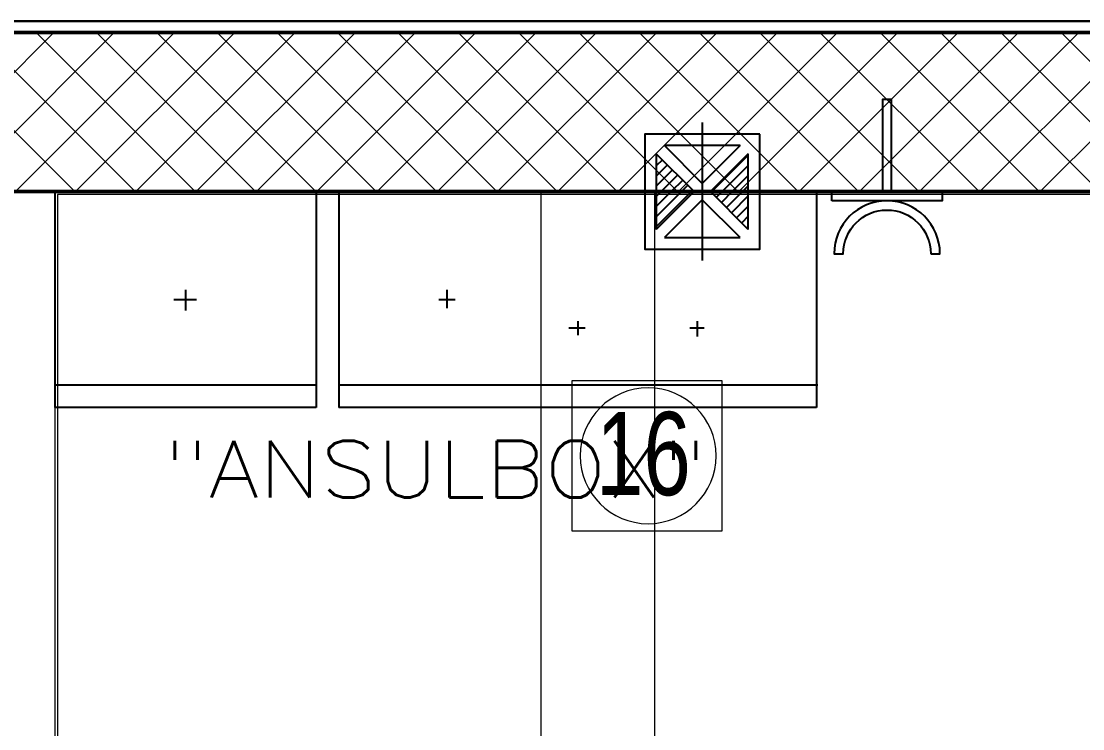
# Model space of a CAD drawing. Header units: inches. Extents: x 15 to 18199, y 5 to 12862.
# Drawn here: x 1983 to 2917, y 9754 to 10377 of the extents above; entities that cross this region are included whole.
import ezdxf
from ezdxf.enums import TextEntityAlignment as Align

# ---------------------------------------------------------------- set-up
doc = ezdxf.new("R2010")
doc.units = ezdxf.units.IN
doc.header["$MEASUREMENT"] = 0
doc.linetypes.add('$0$XREF-M AMNTY-ARC-GR$0$DLINE', pattern=[0.55, 0.3, -0.25])
for name, color, linetype, lineweight in [('200', 7, 'Continuous', 13), ('arrow', 75, 'Continuous', 13), ('ceiling', 31, 'Continuous', 5)]:
    doc.layers.add(name, color=color, linetype=linetype, lineweight=lineweight)
doc.layers.add('410E', color=240, linetype='Continuous')
doc.layers.add('ANSUL', color=160, linetype='Continuous')
doc.styles.add('A', font='swisscl.ttf')
doc.styles.add('EU41A', font='Simplex', dxfattribs={"width": 1.149388})

# ---------------------------------------------------------------- blocks, each defined once
blk = doc.blocks.new('D_AUSL')
at = {"color": 5}
for p, q in [((0, 48.6), (0, -48.6)), ((-26.67, 32.4), (26.67, 32.4)), ((0, 5.73), (-26.67, 32.4)), ((-25.97, 31.69), (-25.26, 32.4)), ((-22.39, 28.11), (-18.1, 32.4)), ((-18.81, 24.53), (-10.94, 32.4)), ((-15.23, 20.95), (-3.78, 32.4)), ((0, 5.73), (26.67, 32.4)), ((0, 7.54), (24.86, 32.4)), ((0, 14.7), (17.7, 32.4)), ((0, 21.86), (10.54, 32.4)), ((0, 29.02), (3.38, 32.4)), ((-5.73, 0), (-32.4, 26.67)), ((-32.4, -26.67), (-32.4, 26.67)), ((-11.65, 17.37), (0, 29.02)), ((5.73, 0), (32.4, 26.67)), ((32.4, 26.67), (32.4, -26.67)), ((-8.07, 13.79), (0, 21.86)), ((-4.49, 10.21), (0, 14.7)), ((-0.91, 6.63), (0, 7.54)), ((-48.6, 0), (48.6, 0)), ((-32.4, -26.67), (-5.73, 0)), ((32.4, -26.67), (5.73, 0)), ((-26.67, -32.4), (0, -5.73)), ((-25.62, -32.4), (0, -6.78)), ((26.67, -32.4), (0, -5.73)), ((0, -6.78), (0.52, -6.25)), ((-18.46, -32.4), (0, -13.94)), ((0, -13.94), (4.1, -9.83)), ((0, -21.1), (7.68, -13.41)), ((-11.3, -32.4), (0, -21.1)), ((0, -28.26), (11.26, -16.99)), ((3.01, -32.4), (14.84, -20.57)), ((-4.14, -32.4), (0, -28.26)), ((10.17, -32.4), (18.42, -24.15)), ((17.33, -32.4), (22, -27.73)), ((26.67, -32.4), (-26.67, -32.4)), ((24.49, -32.4), (25.58, -31.31))]:
    blk.add_line(p, q, dxfattribs=at)
blk.add_lwpolyline([(-40.5, -40.5), (-40.5, 40.5), (40.5, 40.5), (40.5, -40.5)], close=True, dxfattribs=at)
blk = doc.blocks.new('D-SINGLE TANK')
at = {"layer": 'ANSUL'}
for p, q in [((0, 0), (-0.000115, -189.999962)), ((230.000038, -0.000114), (0, 0)), ((230.000038, -0.000114), (229.999923, -190.000076)), ((115.000076, -86.371708), (114.999961, -104.492283)), ((104.611187, -94.999981), (124.606304, -94.999981)), ((-0.000115, -170.000152), (229.999923, -170.000152)), ((229.999923, -190.000076), (-0.000115, -189.999962))]:
    blk.add_line(p, q, dxfattribs=at)
blk = doc.blocks.new('D-Automan')
at = {"layer": 'ANSUL'}
for p, q in [((0, 0), (-0.000115, -189.999962)), ((419.999942, -0.000172), (0, 0)), ((419.999942, -0.000172), (419.999885, -190.000134)), ((94.999981, -86.371708), (94.999866, -102.584839)), ((87.887191, -94.999981), (102.169304, -94.999981)), ((202.144718, -120.000057), (216.426944, -120.000057)), ((209.999828, -114.02956), (209.999828, -126.427803)), ((308.785114, -120.000172), (321.163044, -120.000172)), ((314.999828, -114.029675), (314.999828, -127.381668)), ((-0.000115, -170.000038), (421.238994, -170.000038)), ((419.999885, -190.000134), (-0.000115, -189.999962))]:
    blk.add_line(p, q, dxfattribs=at)
blk = doc.blocks.new('D-2T-L')
at = {"layer": 'ANSUL'}
for name, p in [('D-SINGLE TANK', (-669.999961, 0.000172)), ('D-Automan', (-419.999942, 0.000172))]:
    blk.add_blockref(name, p, dxfattribs=at)
blk = doc.blocks.new('230V')
at = {"layer": '410E'}
blk.add_lwpolyline([(8.1, -48.6), (0, -48.6), (0, 48.6), (8.1, 48.6)], close=True, dxfattribs=at)
blk.add_lwpolyline([(54.675, 38.475), (54.675, 46.575, 1), (54.675, -46.575), (54.675, -38.475, -1)], format="xyb", close=True, dxfattribs=at)
blk.add_lwpolyline([(0, 4.05), (-81, 4.05), (-81, -4.05), (0, -4.05)], dxfattribs=at)
blk = doc.blocks.new('A$C51405594')
at = {"layer": '200'}
for p, q in [((940, 999.95), (0, 999.95)), ((0, 999.95), (0, 316.2)), ((937.5, 997.45), (2.5, 997.45)), ((2.5, 997.45), (2.5, 317.45))]:
    blk.add_line(p, q, dxfattribs=at)
at = {"layer": '410E', "extrusion": (0, 0, -1), "xscale": -1, "zscale": -1, "rotation": 90}
blk.add_blockref('230V', (-732.1, 999.95), dxfattribs=at)
at = {"layer": '410E', "xscale": -1.25, "yscale": 1.25, "zscale": 1.25, "rotation": 90}
blk.add_blockref('D_AUSL', (569.6, 999.95), dxfattribs=at)
at = {"layer": 'ANSUL'}
blk.add_blockref('D-2T-L', (670, 999.95), dxfattribs=at)
at = {"layer": 'ANSUL', "style": 'EU41A', "width": 1.149388}
blk.add_text('"ANSULBOX"', height=50, dxfattribs=at).set_placement((95.88, 715.63), align=Align.BOTTOM_LEFT)
blk = doc.blocks.new('WEE')
at = {"layer": 'arrow', "color": 1}
for p, q in [((31.42, -209.49), (31.42, -76.91)), ((31.42, -76.91), (163, -76.91)), ((163, -76.91), (163, -209.49)), ((163, -209.49), (31.42, -209.49))]:
    blk.add_line(p, q, dxfattribs=at)
blk.add_ellipse((98.21, -143.23), major_axis=(0.02, 59.81), ratio=1, start_param=-1.570506, end_param=4.712679, dxfattribs=at)

msp = doc.modelspace()

# ---------------------------------------------------------------- hatches: boundary and pattern name
at = {"layer": 'ceiling', "lineweight": 20, "ltscale": 0.1}
h = msp.add_hatch(dxfattribs=at)
h.set_pattern_fill('ANSI37', color=6, scale=300, style=0)
h.set_pattern_definition([(45, (-178838.728, -1700645.184), (-26.5165043, 26.5165043), []), (135, (-178838.728, -1700645.184), (-26.5165043, -26.5165043), [])])
h.paths.add_polyline_path([(540.18, 10366.61), (540.18, 10226.61), (3670.18, 10226.61), (3670.18, 10366.61)])

# ---------------------------------------------------------------- linework, layer by layer
at = {"color": 3, "lineweight": 30, "ltscale": 0.1}
for p, q in [((540.18, 10376.61), (3670.18, 10376.61)), ((540.18, 10366.61), (3670.18, 10366.61))]:
    msp.add_line(p, q, dxfattribs=at)
at = {"lineweight": 50, "ltscale": 0.1}
msp.add_line((3670.18, 10226.61, 0), (540.18, 10226.61), dxfattribs=at)
msp.add_lwpolyline([(540.18, 10366.61), (3670.18, 10366.61), (3670.18, 10226.61), (540.18, 10226.61)], close=True, dxfattribs=at)
at = {"linetype": '$0$XREF-M AMNTY-ARC-GR$0$DLINE', "lineweight": 50, "const_width": 1}
for points in [[(2440.18, 10226.61), (2440.18, 4006.61)], [(2540.18, 10226.61), (2540.18, 4006.61)]]:
    msp.add_lwpolyline(points, dxfattribs=at)

# ---------------------------------------------------------------- block references
at = {"lineweight": 50}
msp.add_blockref('WEE', (2436.19, 10137.34, 0), dxfattribs=at)
at = {"layer": '200', "lineweight": 50}
msp.add_blockref('A$C51405594', (2012.43, 9226.66, 0), dxfattribs=at)

# ---------------------------------------------------------------- texts
at = {"layer": 'arrow', "color": 1, "lineweight": 50, "style": 'A'}
msp.add_text('16', height=73.208, dxfattribs=at).set_placement((2488.49, 9959.44, 0))

doc.saveas('drawing.dxf')
